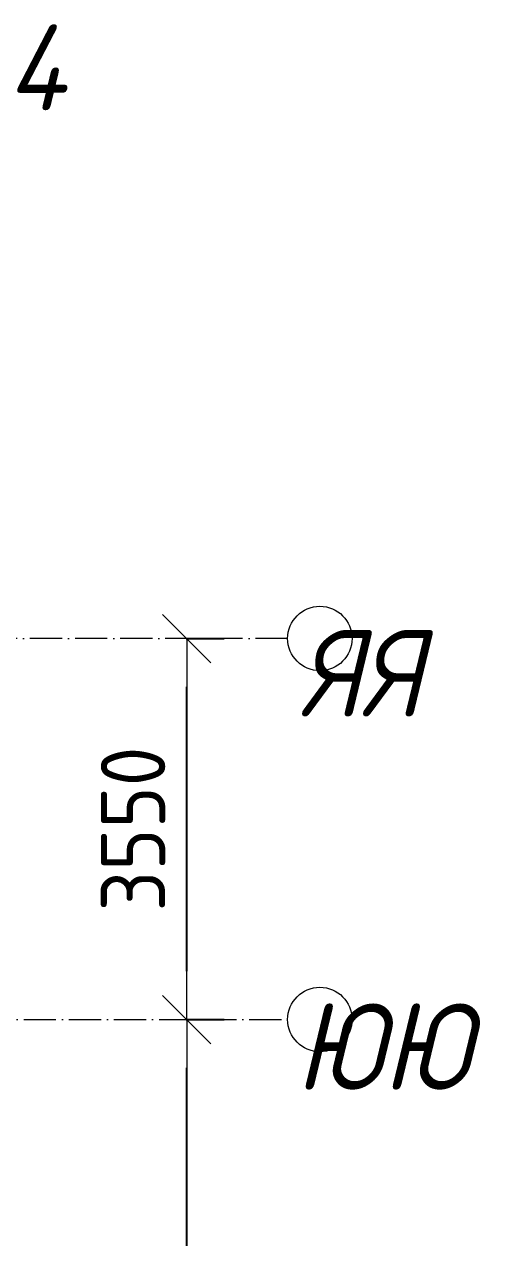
# Model space of a CAD drawing. Header units: millimetres. Extents: x 2294 to 908349, y -83289 to 219220.
# Drawn here: x 267205 to 271465, y 86023 to 97330 of the extents above; entities that cross this region are included whole.
import ezdxf

# ---------------------------------------------------------------- set-up
doc = ezdxf.new("R2010")
doc.units = ezdxf.units.MM
doc.linetypes.add('50_200_ШТРИХ_1Т_ш5_п1_п1_', pattern=[700, 500, -100, 0, -100])
for name, color, linetype, lineweight in [('A-____-____-DIMS', 7, 'Continuous', 9), ('S-GRID-____-IDEN', 7, 'Continuous', 9), ('S-GRID-____-OTLN-1', 7, '50_200_ШТРИХ_1Т_ш5_п1_п1_', 9)]:
    doc.layers.add(name, color=color, linetype=linetype, lineweight=lineweight)
doc.styles.add('ISOCPEUR_I_9', font='isocpeui.ttf', dxfattribs={"width": 0.9, "height": 250})
doc.styles.add('СПДС', font='isocpeur.ttf', dxfattribs={"width": 0.9})
doc.dimstyles.new('Размера А3', dxfattribs={"dimtxt": 800, "dimasz": 450, "dimexe": 350, "dimexo": 100, "dimgap": 200, "dimtad": 1, "dimdec": 0, "dimrnd": 10, "dimzin": 0, "dimdsep": 46, "dimtxsty": 'СПДС', "dimblk": 'ARROWHEAD_6', "dimcen": 1, "dimclrd": 5, "dimclre": 5, "dimclrt": 5, "dimazin": 0, "dimtfac": 1, "dimtdec": 0, "dimtmove": 2, "dimatfit": 3, "dimfxl": 1, "dimtolj": 1, "dimtzin": 0, "dimarcsym": 0})

# ---------------------------------------------------------------- blocks, each defined once
blk = doc.blocks.new('Ось сетки - Круг_Ø6_00__ISO-2_5_0_9K_-25732049-АР1_План отверстий 3 этажа в осях 1-64_Ю-ЯЯ')
at = {"layer": 'S-GRID-____-IDEN'}
blk.add_circle((0, 0), 3, dxfattribs=at)
blk = doc.blocks.new('ARROWHEAD_6')
at = {"color": 0, "linetype": 'Continuous'}
for p, q in [((-0.5, -0.5), (0.5, 0.5)), ((0, 0), (-1, 0))]:
    blk.add_line(p, q, dxfattribs=at)
blk = doc.blocks.new('*D2694')
at = {"layer": 'A-____-____-DIMS', "color": 0, "lineweight": -2, "transparency": 16777216}
for p, q in [((268712, 88056), (269068, 88056)), ((268718, 82056), (268718, 87606)), ((268712, 81606), (269068, 81606))]:
    blk.add_line(p, q, dxfattribs=at)
at = {"layer": 'Defpoints', "color": 0, "transparency": 16777216}
for p in [(268612, 88056), (268718, 88056), (268612, 81606)]:
    blk.add_point(p, dxfattribs=at)
at = {"layer": 'A-____-____-DIMS', "color": 0, "lineweight": -2, "transparency": 16777216, "xscale": 450, "yscale": 450, "zscale": 450}
for p, rotation in [((268718, 88056), 90), ((268718, 81606), 270)]:
    blk.add_blockref('ARROWHEAD_6', p, dxfattribs=dict(at, rotation=rotation))
at = {"layer": 'A-____-____-DIMS', "color": 0, "transparency": 16777216, "insert": (268218, 84831), "char_height": 600, "attachment_point": 5, "rotation": 90, "style": 'СПДС'}
blk.add_mtext('\\A1;6450', dxfattribs=at)
blk = doc.blocks.new('*D2695')
at = {"layer": 'A-____-____-DIMS', "color": 0, "lineweight": -2, "transparency": 16777216}
for p, q in [((268712, 91606), (269068, 91606)), ((268718, 88506), (268718, 91156)), ((268712, 88056), (269068, 88056))]:
    blk.add_line(p, q, dxfattribs=at)
at = {"layer": 'Defpoints', "color": 0, "transparency": 16777216}
for p in [(268612, 91606), (268718, 91606), (268612, 88056)]:
    blk.add_point(p, dxfattribs=at)
at = {"layer": 'A-____-____-DIMS', "color": 0, "lineweight": -2, "transparency": 16777216, "xscale": 450, "yscale": 450, "zscale": 450}
for p, rotation in [((268718, 91606), 90), ((268718, 88056), 270)]:
    blk.add_blockref('ARROWHEAD_6', p, dxfattribs=dict(at, rotation=rotation))
at = {"layer": 'A-____-____-DIMS', "color": 0, "transparency": 16777216, "insert": (268218, 89831), "char_height": 600, "attachment_point": 5, "rotation": 90, "style": 'СПДС'}
blk.add_mtext('\\A1;3550', dxfattribs=at)
blk = doc.blocks.new('3osi')
at = {"layer": 'S-GRID-____-OTLN-1', "color": 251, "ltscale": 0.6, "true_color": 0x636466}
for p, q in [((269657.9, 91606.3), (160914.7, 91606.3)), ((160914.7, 88056.3), (269657.9, 88056.3))]:
    blk.add_line(p, q, dxfattribs=at)
at = {"layer": 'S-GRID-____-IDEN', "xscale": 99.99999999999993, "yscale": 99.99999999999993, "zscale": 99.99999999999993}
for p, rotation in [((269957.9, 91606.3), 89.9999999999998), ((269957.9, 88056.3), 269.9999999999995)]:
    blk.add_blockref('Ось сетки - Круг_Ø6_00__ISO-2_5_0_9K_-25732049-АР1_План отверстий 3 этажа в осях 1-64_Ю-ЯЯ', p, dxfattribs=dict(at, rotation=rotation))
at = {"layer": 'S-GRID-____-IDEN', "char_height": 800, "attachment_point": 1, "style": 'ISOCPEUR_I_9'}
for s, insert, width in [('64', (266519.6, 97326.9), 425.696), ('ЯЯ', (269772.8, 91682.4), 447.342), ('ЮЮ', (269732.1, 88203), 533.924)]:
    blk.add_mtext(s, dxfattribs=dict(at, insert=insert, width=width))
at = {"layer": 'A-____-____-DIMS'}
for base, p1, p2, picture, middle in [((268717.7, 91606.3), (268611.7, 88056.3), (268611.7, 91606.3), '*D2695', (268217.7, 89831.3)), ((268717.7, 88056.3), (268611.7, 81606.3), (268611.7, 88056.3), '*D2694', (268217.7, 84831.3))]:
    dim = blk.add_linear_dim(base=base, p1=p1, p2=p2, angle=90, dimstyle='Размера А3', override={"dimtxt": 600, "dimclrd": 0, "dimclre": 0, "dimclrt": 0}, dxfattribs=at)
    dim.commit()
    dim.dimension.update_dxf_attribs({"geometry": picture, "text_midpoint": middle})

msp = doc.modelspace()

# ---------------------------------------------------------------- block references
msp.add_blockref('3osi', (0, 0))

doc.saveas('drawing.dxf')
